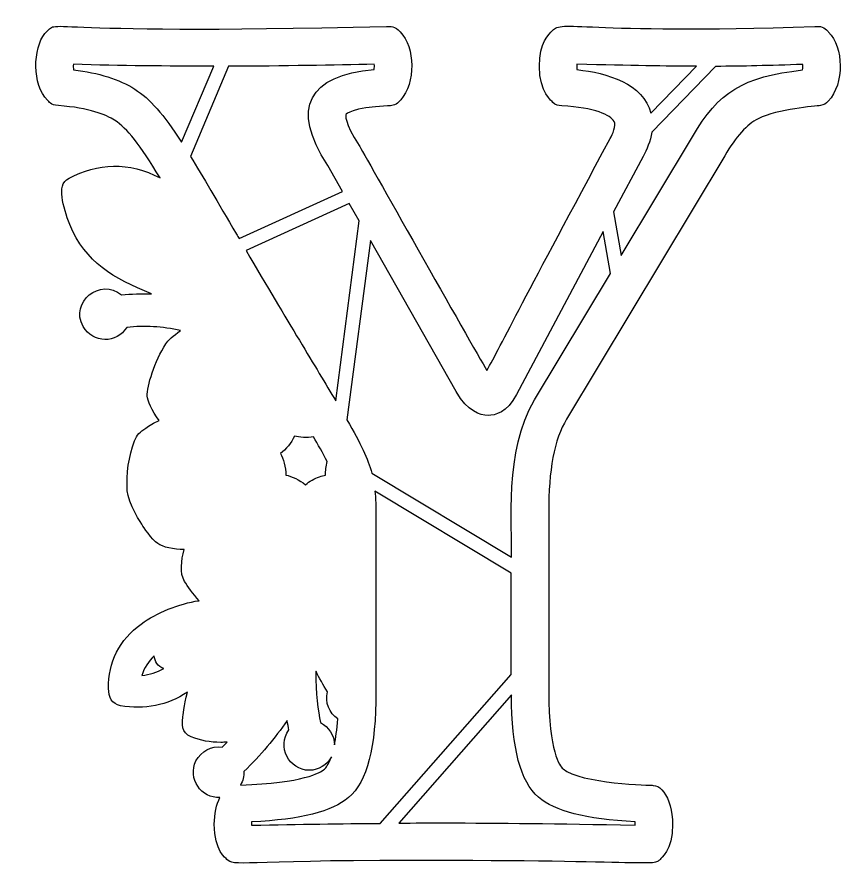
# Model space of a CAD drawing. Header units: millimetres. Extents: x -471 to 1551, y -2688 to 316.
# Drawn here: x 344.7 to 456.3, y -2539.8 to -2425.3 of the extents above; entities that cross this region are included whole.
import ezdxf

# ---------------------------------------------------------------- set-up
doc = ezdxf.new("R2010")
doc.units = ezdxf.units.MM
doc.header["$MEASUREMENT"] = 0
doc.layers.add('Layer 1', color=7, linetype='Continuous')

msp = doc.modelspace()

# ---------------------------------------------------------------- linework, layer by layer
at = {"layer": 'Layer 1', "color": 250}
for points, knots in [([(454.0933, -2427.2958), (453.9274, -2427.1668), (453.5404, -2426.5402), (452.6927, -2426.5402), (452.6927, -2426.5402), (452.6558, -2426.5402), (452.6558, -2426.5402), (452.2319, -2426.5586), (452.2319, -2426.5586), (420.404, -2427.5907), (418.2108, -2425.5819), (416.8839, -2427.0931), (416.8839, -2427.0931), (416.4231, -2427.5169), (415.1146, -2428.7518), (415.1146, -2431.9032), (415.1146, -2431.9032), (415.1146, -2435.4785), (416.8654, -2436.6581), (416.9207, -2436.7686), (416.9207, -2436.7686), (417.2893, -2437.1372), (417.6763, -2437.2109), (418.1371, -2437.2478), (418.1371, -2437.2478), (422.5971, -2437.4689), (424.7165, -2438.501), (425.1772, -2439.3303), (425.1772, -2439.3303), (425.509, -2439.9385), (424.9745, -2441.0443), (424.6428, -2441.6525), (424.6428, -2441.6525), (413.5665, -2462.2568), (409.8254, -2469.6287), (408.0561, -2472.9091), (408.0561, -2472.9091), (405.9367, -2469.3706), (391.2298, -2443.219), (390.8245, -2442.5924), (390.8245, -2442.5924), (388.7419, -2439.3856), (389.0368, -2438.4273), (389.0368, -2438.4273), (389.0368, -2438.4273), (389.0921, -2438.3351), (389.7924, -2437.4873), (394.6393, -2437.2478), (394.6393, -2437.2478), (395.1553, -2437.2293), (395.6898, -2437.2293), (396.169, -2436.6949), (396.169, -2436.6949), (396.169, -2436.6949), (396.427, -2436.4184), (396.427, -2436.4184), (396.427, -2436.4184), (398.4358, -2434.2068), (398.3989, -2429.3414), (396.3533, -2427.2773), (396.3533, -2427.2773), (396.3533, -2427.2773), (396.0768, -2427.0009), (396.0768, -2427.0009), (396.0768, -2427.0009), (395.4502, -2426.3743), (394.6946, -2426.5586), (394.5103, -2426.5401), (394.5103, -2426.5401), (344.7134, -2427.7565), (350.9058, -2425.2685), (348.4731, -2427.48), (348.4731, -2427.48), (346.8513, -2429.4889), (346.7407, -2434.4095), (348.8232, -2436.4921), (348.8232, -2436.4921), (349.0812, -2436.6579), (349.1734, -2437.1371), (350.2976, -2437.2109), (350.2976, -2437.2109), (354.4627, -2437.5057), (356.7111, -2438.4456), (357.8722, -2439.1828), (357.8722, -2439.1828), (359.5862, -2440.2701), (361.2449, -2442.4633), (363.9909, -2446.9417), (363.9909, -2446.9417), (359.7889, -2444.7486), (355.5685, -2444.9328), (351.7352, -2446.9786), (351.7352, -2446.9786), (350.7216, -2447.513), (350.6479, -2448.4713), (350.7953, -2449.5587), (350.7953, -2449.5587), (350.9611, -2450.7013), (351.3297, -2452.0467), (351.8273, -2453.2262), (351.8273, -2453.2262), (353.9652, -2458.3496), (357.6511, -2460.4875), (362.8483, -2462.57), (362.8483, -2462.57), (361.5582, -2462.5147), (360.0285, -2462.57), (358.8122, -2462.7175), (358.8122, -2462.7175), (355.9556, -2460.3401), (351.772, -2463.6574), (353.6334, -2466.9563), (353.6334, -2466.9563), (354.9419, -2469.2785), (358.1671, -2469.2969), (359.4941, -2467.0853), (359.4941, -2467.0853), (361.9268, -2466.8457), (364.3042, -2466.9378), (366.7554, -2467.5276), (366.7554, -2467.5276), (365.797, -2468.2095), (365.0414, -2468.873), (364.765, -2469.3153), (364.765, -2469.3153), (363.2906, -2471.619), (362.1848, -2475.0469), (362.2769, -2476.337), (362.2769, -2476.337), (362.3138, -2476.9268), (362.8299, -2478.3089), (363.8619, -2479.6359), (363.8619, -2479.6359), (363.1984, -2479.9123), (362.5165, -2480.3178), (362.0558, -2480.6495), (362.0558, -2480.6495), (361.3186, -2481.1839), (360.8579, -2481.5526), (360.5446, -2482.3819), (360.5446, -2482.3819), (359.7705, -2484.4829), (359.4388, -2486.805), (359.5678, -2489.1087), (359.5678, -2489.1087), (359.6599, -2490.6568), (361.5766, -2493.7161), (361.6135, -2493.7714), (361.6135, -2493.7714), (361.6688, -2493.8451), (362.9036, -2495.7065), (363.6776, -2496.2226), (363.6776, -2496.2226), (364.3595, -2496.6834), (365.8523, -2497.0151), (367.2529, -2497.0335), (367.2529, -2497.0335), (366.8474, -2498.4341), (366.6079, -2500.2403), (367.3082, -2501.3276), (367.3082, -2501.3276), (367.6215, -2501.8805), (368.4508, -2503.0416), (369.2618, -2503.9078), (369.2618, -2503.9078), (366.4973, -2504.3133), (363.5486, -2505.5296), (361.4476, -2507.0593), (361.4476, -2507.0593), (358.5358, -2509.1603), (356.9877, -2512.2195), (357.043, -2515.7212), (357.043, -2515.7212), (357.0614, -2516.9006), (357.5038, -2517.8774), (358.6648, -2518.0617), (358.6648, -2518.0617), (361.8899, -2518.5962), (364.9677, -2518.0802), (367.6768, -2516.2372), (367.6768, -2516.2372), (367.2161, -2518.0986), (367.1055, -2519.3887), (367.0502, -2519.7204), (367.0502, -2519.7204), (366.9765, -2520.3285), (366.8106, -2521.7292), (368.1928, -2522.2637), (368.1928, -2522.2637), (369.4276, -2522.7613), (370.773, -2523.0008), (372.1736, -2523.0008), (372.1736, -2523.0008), (372.4685, -2523.0008), (372.7449, -2522.9824), (373.0398, -2522.964), (373.0398, -2522.964), (372.7818, -2523.222), (372.5606, -2523.4432), (372.3579, -2523.6459), (372.3579, -2523.6459), (370.9203, -2523.4248), (369.5197, -2524.1619), (368.8378, -2525.5073), (368.8378, -2525.5073), (367.6768, -2527.8663), (369.5382, -2530.6124), (372.063, -2530.4096), (372.063, -2530.4096), (371.5839, -2531.3495), (371.3074, -2532.6396), (371.3074, -2534.0402), (371.3074, -2534.0402), (371.2889, -2537.634), (372.9108, -2538.6292), (372.9845, -2538.7582), (372.9845, -2538.7582), (374.0166, -2539.7903), (374.7169, -2538.9056), (397.6434, -2538.9056), (397.6434, -2538.9056), (430.9641, -2538.9056), (430.3744, -2539.7718), (431.388, -2538.7582), (431.388, -2538.7582), (431.4433, -2538.6292), (433.0835, -2537.6156), (433.0651, -2534.0402), (433.0651, -2534.0402), (433.0466, -2532.2525), (432.6043, -2530.6307), (431.8671, -2529.7093), (431.8671, -2529.7093), (431.8671, -2529.7093), (431.6091, -2529.3775), (431.6091, -2529.3775), (431.6091, -2529.3775), (431.3143, -2529.0089), (430.8904, -2528.8062), (430.4297, -2528.7877), (430.4297, -2528.7877), (430.3375, -2528.7693), (420.6435, -2528.585), (418.303, -2526.5762), (418.303, -2526.5762), (417.8606, -2526.1892), (416.3863, -2524.3093), (416.3863, -2516.145), (416.3863, -2516.145), (416.3863, -2516.145), (416.3863, -2491.9838), (416.3863, -2491.9838), (416.3863, -2491.9838), (416.331, -2486.3812), (417.1419, -2482.1608), (418.7822, -2479.4516), (418.7822, -2479.4516), (418.7822, -2479.4516), (440.0868, -2443.9561), (440.0868, -2443.9561), (440.0868, -2443.9561), (441.5796, -2441.4128), (443.1461, -2439.6989), (444.5836, -2438.9801), (444.5836, -2438.9801), (447.3112, -2437.6347), (452.2319, -2437.3214), (453.006, -2437.1924), (453.006, -2437.1924), (453.4114, -2437.1371), (453.7616, -2436.9344), (454.0196, -2436.6211), (454.0196, -2436.6211), (456.3048, -2434.2438), (456.0837, -2429.3047), (454.0933, -2427.2958)], [0, 0, 0, 0, 0.01428571, 0.01428571, 0.01428571, 0.01428571, 0.02857143, 0.02857143, 0.02857143, 0.02857143, 0.04285714, 0.04285714, 0.04285714, 0.04285714, 0.05714286, 0.05714286, 0.05714286, 0.05714286, 0.07142857, 0.07142857, 0.07142857, 0.07142857, 0.08571429, 0.08571429, 0.08571429, 0.08571429, 0.1, 0.1, 0.1, 0.1, 0.11428571, 0.11428571, 0.11428571, 0.11428571, 0.12857143, 0.12857143, 0.12857143, 0.12857143, 0.14285714, 0.14285714, 0.14285714, 0.14285714, 0.15714286, 0.15714286, 0.15714286, 0.15714286, 0.17142857, 0.17142857, 0.17142857, 0.17142857, 0.18571429, 0.18571429, 0.18571429, 0.18571429, 0.2, 0.2, 0.2, 0.2, 0.21428571, 0.21428571, 0.21428571, 0.21428571, 0.22857143, 0.22857143, 0.22857143, 0.22857143, 0.24285714, 0.24285714, 0.24285714, 0.24285714, 0.25714286, 0.25714286, 0.25714286, 0.25714286, 0.27142857, 0.27142857, 0.27142857, 0.27142857, 0.28571429, 0.28571429, 0.28571429, 0.28571429, 0.3, 0.3, 0.3, 0.3, 0.31428571, 0.31428571, 0.31428571, 0.31428571, 0.32857143, 0.32857143, 0.32857143, 0.32857143, 0.34285714, 0.34285714, 0.34285714, 0.34285714, 0.35714286, 0.35714286, 0.35714286, 0.35714286, 0.37142857, 0.37142857, 0.37142857, 0.37142857, 0.38571429, 0.38571429, 0.38571429, 0.38571429, 0.4, 0.4, 0.4, 0.4, 0.41428571, 0.41428571, 0.41428571, 0.41428571, 0.42857143, 0.42857143, 0.42857143, 0.42857143, 0.44285714, 0.44285714, 0.44285714, 0.44285714, 0.45714286, 0.45714286, 0.45714286, 0.45714286, 0.47142857, 0.47142857, 0.47142857, 0.47142857, 0.48571429, 0.48571429, 0.48571429, 0.48571429, 0.5, 0.5, 0.5, 0.5, 0.51428571, 0.51428571, 0.51428571, 0.51428571, 0.52857143, 0.52857143, 0.52857143, 0.52857143, 0.54285714, 0.54285714, 0.54285714, 0.54285714, 0.55714286, 0.55714286, 0.55714286, 0.55714286, 0.57142857, 0.57142857, 0.57142857, 0.57142857, 0.58571429, 0.58571429, 0.58571429, 0.58571429, 0.6, 0.6, 0.6, 0.6, 0.61428571, 0.61428571, 0.61428571, 0.61428571, 0.62857143, 0.62857143, 0.62857143, 0.62857143, 0.64285714, 0.64285714, 0.64285714, 0.64285714, 0.65714286, 0.65714286, 0.65714286, 0.65714286, 0.67142857, 0.67142857, 0.67142857, 0.67142857, 0.68571429, 0.68571429, 0.68571429, 0.68571429, 0.7, 0.7, 0.7, 0.7, 0.71428571, 0.71428571, 0.71428571, 0.71428571, 0.72857143, 0.72857143, 0.72857143, 0.72857143, 0.74285714, 0.74285714, 0.74285714, 0.74285714, 0.75714286, 0.75714286, 0.75714286, 0.75714286, 0.77142857, 0.77142857, 0.77142857, 0.77142857, 0.78571429, 0.78571429, 0.78571429, 0.78571429, 0.8, 0.8, 0.8, 0.8, 0.81428571, 0.81428571, 0.81428571, 0.81428571, 0.82857143, 0.82857143, 0.82857143, 0.82857143, 0.84285714, 0.84285714, 0.84285714, 0.84285714, 0.85714286, 0.85714286, 0.85714286, 0.85714286, 0.87142857, 0.87142857, 0.87142857, 0.87142857, 0.88571429, 0.88571429, 0.88571429, 0.88571429, 0.9, 0.9, 0.9, 0.9, 0.91428571, 0.91428571, 0.91428571, 0.91428571, 0.92857143, 0.92857143, 0.92857143, 0.92857143, 0.94285714, 0.94285714, 0.94285714, 0.94285714, 0.95714286, 0.95714286, 0.95714286, 0.95714286, 0.97142857, 0.97142857, 0.97142857, 0.97142857, 1, 1, 1, 1]), ([(360.5815, -2434.981), (358.5174, -2433.6541), (355.7345, -2432.7879), (352.325, -2432.3824), (352.325, -2432.3824), (352.3066, -2432.1613), (352.2882, -2431.9033), (352.3066, -2431.6453), (352.3066, -2431.6453), (358.7201, -2431.8296), (364.9861, -2431.9033), (371.2338, -2431.9033), (371.2338, -2431.9033), (371.2338, -2431.9033), (366.9028, -2442.1501), (366.9028, -2442.1501), (366.9028, -2442.1501), (364.4148, -2438.3167), (362.6824, -2436.3263), (360.5815, -2434.981)], [0, 0, 0, 0, 0.16666667, 0.16666667, 0.16666667, 0.16666667, 0.33333333, 0.33333333, 0.33333333, 0.33333333, 0.5, 0.5, 0.5, 0.5, 0.66666667, 0.66666667, 0.66666667, 0.66666667, 1, 1, 1, 1]), ([(368.1008, -2444.0668), (368.1008, -2444.0668), (373.2242, -2431.9032), (373.2242, -2431.9032), (373.2242, -2431.9032), (380.7066, -2431.8848), (387.5071, -2431.7557), (392.8702, -2431.6267), (392.8702, -2431.6267), (392.8886, -2431.8664), (392.8702, -2432.1059), (392.8517, -2432.3455), (392.8517, -2432.3455), (384.0792, -2433.138), (381.4991, -2437.4136), (386.5857, -2445.2831), (386.5857, -2445.2831), (386.5857, -2445.2831), (388.5761, -2448.7848), (388.5761, -2448.7848), (388.5761, -2448.7848), (388.5761, -2448.7848), (374.6433, -2455.1246), (374.6433, -2455.1246), (374.6433, -2455.1246), (374.5326, -2454.9219), (374.4221, -2454.7376), (374.2931, -2454.5348), (374.2931, -2454.5348), (371.7313, -2450.1301), (369.7409, -2446.7391), (368.1008, -2444.0668)], [0, 0, 0, 0, 0.11111111, 0.11111111, 0.11111111, 0.11111111, 0.22222222, 0.22222222, 0.22222222, 0.22222222, 0.33333333, 0.33333333, 0.33333333, 0.33333333, 0.44444444, 0.44444444, 0.44444444, 0.44444444, 0.55555556, 0.55555556, 0.55555556, 0.55555556, 0.66666667, 0.66666667, 0.66666667, 0.66666667, 0.77777778, 0.77777778, 0.77777778, 0.77777778, 1, 1, 1, 1]), ([(420.1828, -2432.364), (420.1644, -2432.1244), (420.1644, -2431.8848), (420.1644, -2431.6268), (420.1644, -2431.6268), (427.6099, -2431.8111), (432.1436, -2431.9033), (436.3087, -2431.9033), (436.3087, -2431.9033), (436.3087, -2431.9033), (430.1533, -2438.243), (430.1533, -2438.243), (430.1533, -2438.243), (429.1027, -2434.2438), (424.2558, -2432.7878), (420.1828, -2432.364)], [0, 0, 0, 0, 0.2, 0.2, 0.2, 0.2, 0.4, 0.4, 0.4, 0.4, 0.6, 0.6, 0.6, 0.6, 1, 1, 1, 1]), ([(450.5917, -2432.4008), (442.4827, -2433.3408), (439.3128, -2435.3127), (435.7375, -2441.3945), (435.7375, -2441.3945), (435.7375, -2441.3945), (426.1356, -2457.3914), (426.1356, -2457.3914), (426.1356, -2457.3914), (426.1356, -2457.3914), (425.122, -2451.5307), (425.122, -2451.5307), (425.122, -2451.5307), (425.122, -2451.5307), (429.0843, -2444.0668), (429.0843, -2444.0668), (429.0843, -2444.0668), (429.6003, -2443.1453), (430.0796, -2442.0027), (430.2638, -2440.7863), (430.2638, -2440.7863), (430.2638, -2440.7863), (438.8704, -2431.9216), (438.8704, -2431.9216), (438.8704, -2431.9216), (442.5195, -2431.9031), (446.1317, -2431.811), (450.6101, -2431.6636), (450.6101, -2431.6636), (450.6286, -2431.9032), (450.6286, -2432.1612), (450.5917, -2432.4008)], [0, 0, 0, 0, 0.11111111, 0.11111111, 0.11111111, 0.11111111, 0.22222222, 0.22222222, 0.22222222, 0.22222222, 0.33333333, 0.33333333, 0.33333333, 0.33333333, 0.44444444, 0.44444444, 0.44444444, 0.44444444, 0.55555556, 0.55555556, 0.55555556, 0.55555556, 0.66666667, 0.66666667, 0.66666667, 0.66666667, 0.77777778, 0.77777778, 0.77777778, 0.77777778, 1, 1, 1, 1]), ([(375.5831, -2456.7279), (375.5831, -2456.7279), (389.4975, -2450.4066), (389.4975, -2450.4066), (389.4975, -2450.4066), (389.4975, -2450.4066), (390.8244, -2452.7471), (390.8244, -2452.7471), (390.8244, -2452.7471), (390.8244, -2452.7471), (387.6729, -2476.9821), (387.6729, -2476.9821), (387.6729, -2476.9821), (384.9823, -2472.4668), (381.3148, -2466.5141), (375.5831, -2456.7279)], [0, 0, 0, 0, 0.2, 0.2, 0.2, 0.2, 0.4, 0.4, 0.4, 0.4, 0.6, 0.6, 0.6, 0.6, 1, 1, 1, 1]), ([(414.4512, -2476.8531), (410.3046, -2483.7089), (411.5578, -2494.011), (411.3366, -2498.0471), (411.3366, -2498.0471), (411.3366, -2498.0471), (392.5384, -2486.7129), (392.5384, -2486.7129), (392.5384, -2486.7129), (392.0224, -2484.7962), (391.0271, -2482.769), (389.1842, -2479.5438), (389.1842, -2479.5438), (389.1842, -2479.5438), (392.3357, -2455.3641), (392.3357, -2455.3641), (392.3357, -2455.3641), (392.3357, -2455.3641), (403.9095, -2475.7473), (403.9095, -2475.7473), (403.9095, -2475.7473), (405.4391, -2478.4012), (407.0978, -2478.9541), (408.222, -2478.9541), (408.222, -2478.9541), (409.1067, -2478.9541), (410.7837, -2478.5855), (412.037, -2476.1344), (412.037, -2476.1344), (412.037, -2476.1344), (423.7213, -2454.1662), (423.7213, -2454.1662), (423.7213, -2454.1662), (423.7213, -2454.1662), (424.6981, -2459.8057), (424.6981, -2459.8057), (424.6981, -2459.8057), (424.6981, -2459.8057), (414.4512, -2476.8531), (414.4512, -2476.8531)], [0, 0, 0, 0, 0.09090909, 0.09090909, 0.09090909, 0.09090909, 0.18181818, 0.18181818, 0.18181818, 0.18181818, 0.27272727, 0.27272727, 0.27272727, 0.27272727, 0.36363636, 0.36363636, 0.36363636, 0.36363636, 0.45454545, 0.45454545, 0.45454545, 0.45454545, 0.54545455, 0.54545455, 0.54545455, 0.54545455, 0.63636364, 0.63636364, 0.63636364, 0.63636364, 0.72727273, 0.72727273, 0.72727273, 0.72727273, 0.81818182, 0.81818182, 0.81818182, 0.81818182, 1, 1, 1, 1]), ([(380.2458, -2484.059), (380.9093, -2483.5614), (381.7571, -2482.6031), (382.1072, -2481.7369), (382.1072, -2481.7369), (382.7707, -2481.9212), (383.8028, -2481.9949), (384.6689, -2481.8475), (384.6689, -2481.8475), (385.2587, -2482.8243), (385.959, -2484.0222), (386.5303, -2485.1648), (386.5303, -2485.1648), (386.346, -2485.7914), (386.2723, -2486.3996), (386.3092, -2486.9894), (386.3092, -2486.9894), (386.0143, -2487.0447), (385.7563, -2487.1184), (385.4983, -2487.229), (385.4983, -2487.229), (384.7611, -2487.4501), (384.1345, -2487.8003), (383.6, -2488.2979), (383.6, -2488.2979), (382.7891, -2487.616), (381.7571, -2487.1553), (380.9277, -2486.9894), (380.9277, -2486.9894), (380.9646, -2485.9757), (380.596, -2484.741), (380.2458, -2484.059)], [0, 0, 0, 0, 0.11111111, 0.11111111, 0.11111111, 0.11111111, 0.22222222, 0.22222222, 0.22222222, 0.22222222, 0.33333333, 0.33333333, 0.33333333, 0.33333333, 0.44444444, 0.44444444, 0.44444444, 0.44444444, 0.55555556, 0.55555556, 0.55555556, 0.55555556, 0.66666667, 0.66666667, 0.66666667, 0.66666667, 0.77777778, 0.77777778, 0.77777778, 0.77777778, 1, 1, 1, 1]), ([(376.3387, -2534.1692), (376.3387, -2534.0217), (376.3387, -2533.8743), (376.3387, -2533.7268), (376.3387, -2533.7268), (383.0102, -2533.3767), (387.1754, -2532.3262), (389.3869, -2530.4464), (389.3869, -2530.4464), (391.9118, -2528.2717), (393.0912, -2523.738), (393.0912, -2516.145), (393.0912, -2516.145), (393.0728, -2491.5414), (393.1649, -2491.2281), (392.9438, -2489.1455), (392.9438, -2489.1455), (392.9438, -2489.1455), (411.2997, -2500.2033), (411.2997, -2500.2033), (411.2997, -2500.2033), (411.2997, -2500.2033), (411.2997, -2513.8413), (411.2997, -2513.8413), (411.2997, -2513.8413), (411.2997, -2513.8413), (393.6626, -2533.9111), (393.6626, -2533.9111), (393.6626, -2533.9111), (388.5023, -2533.948), (382.8812, -2534.0402), (376.3387, -2534.1692)], [0, 0, 0, 0, 0.11111111, 0.11111111, 0.11111111, 0.11111111, 0.22222222, 0.22222222, 0.22222222, 0.22222222, 0.33333333, 0.33333333, 0.33333333, 0.33333333, 0.44444444, 0.44444444, 0.44444444, 0.44444444, 0.55555556, 0.55555556, 0.55555556, 0.55555556, 0.66666667, 0.66666667, 0.66666667, 0.66666667, 0.77777778, 0.77777778, 0.77777778, 0.77777778, 1, 1, 1, 1]), ([(361.5398, -2513.9887), (361.8531, -2512.9566), (362.4429, -2512.072), (363.2169, -2511.3348), (363.2169, -2511.3348), (363.2353, -2512.0536), (363.7145, -2512.8092), (364.507, -2513.0672), (364.507, -2513.0672), (363.567, -2513.5464), (362.5903, -2513.8782), (361.5398, -2513.9887)], [0, 0, 0, 0, 0.25, 0.25, 0.25, 0.25, 0.5, 0.5, 0.5, 0.5, 1, 1, 1, 1]), ([(384.9823, -2513.5096), (385.0007, -2513.4727), (385.0007, -2513.4542), (385.0191, -2513.4174), (385.0191, -2513.4174), (385.4614, -2514.3389), (385.9774, -2515.2603), (386.5487, -2516.1819), (386.5487, -2516.1819), (386.1986, -2517.601), (386.8067, -2519.0754), (387.9494, -2519.8494), (387.9494, -2519.8494), (387.8387, -2521.2869), (387.6729, -2522.4479), (387.4886, -2523.351), (387.4886, -2523.351), (387.5071, -2522.0425), (386.7514, -2520.9183), (385.6087, -2520.3285), (385.6087, -2520.3285), (385.314, -2518.7989), (384.9454, -2516.3662), (384.9823, -2513.5096)], [0, 0, 0, 0, 0.14285714, 0.14285714, 0.14285714, 0.14285714, 0.28571429, 0.28571429, 0.28571429, 0.28571429, 0.42857143, 0.42857143, 0.42857143, 0.42857143, 0.57142857, 0.57142857, 0.57142857, 0.57142857, 0.71428571, 0.71428571, 0.71428571, 0.71428571, 1, 1, 1, 1]), ([(428.0154, -2533.7085), (428.0154, -2533.8559), (428.0339, -2534.0033), (428.0154, -2534.1508), (428.0154, -2534.1508), (417.3263, -2533.9481), (409.7885, -2533.8559), (402.2877, -2533.8559), (402.2877, -2533.8559), (400.2788, -2533.8559), (398.2516, -2533.8559), (396.169, -2533.8744), (396.169, -2533.8744), (396.169, -2533.8744), (411.3366, -2516.6058), (411.3366, -2516.6058), (411.3366, -2516.6058), (411.3919, -2523.9039), (412.553, -2528.2902), (415.0041, -2530.3911), (415.0041, -2530.3911), (417.1788, -2532.2709), (421.3254, -2533.3214), (428.0154, -2533.7085)], [0, 0, 0, 0, 0.14285714, 0.14285714, 0.14285714, 0.14285714, 0.28571429, 0.28571429, 0.28571429, 0.28571429, 0.42857143, 0.42857143, 0.42857143, 0.42857143, 0.57142857, 0.57142857, 0.57142857, 0.57142857, 0.71428571, 0.71428571, 0.71428571, 0.71428571, 1, 1, 1, 1]), ([(375.3067, -2526.9079), (377.5551, -2524.7516), (379.4902, -2522.4479), (381.1121, -2520.0336), (381.1121, -2520.0336), (381.2042, -2520.5312), (381.2779, -2520.9735), (381.3517, -2521.3237), (381.3517, -2521.3237), (379.7114, -2523.5537), (381.3517, -2526.7604), (384.1162, -2526.7604), (384.1162, -2526.7604), (385.3509, -2526.7604), (386.4936, -2526.0416), (387.0833, -2524.9543), (387.0833, -2524.9543), (386.6963, -2526.0416), (386.3277, -2526.4656), (386.1434, -2526.613), (386.1434, -2526.613), (385.6274, -2527.0553), (383.3237, -2528.4744), (374.8276, -2528.7509), (374.8276, -2528.7509), (375.1593, -2528.198), (375.3251, -2527.553), (375.3067, -2526.9079)], [0, 0, 0, 0, 0.125, 0.125, 0.125, 0.125, 0.25, 0.25, 0.25, 0.25, 0.375, 0.375, 0.375, 0.375, 0.5, 0.5, 0.5, 0.5, 0.625, 0.625, 0.625, 0.625, 0.75, 0.75, 0.75, 0.75, 1, 1, 1, 1])]:
    msp.add_open_spline(points, degree=3, knots=knots, dxfattribs=at)

doc.saveas('drawing.dxf')
